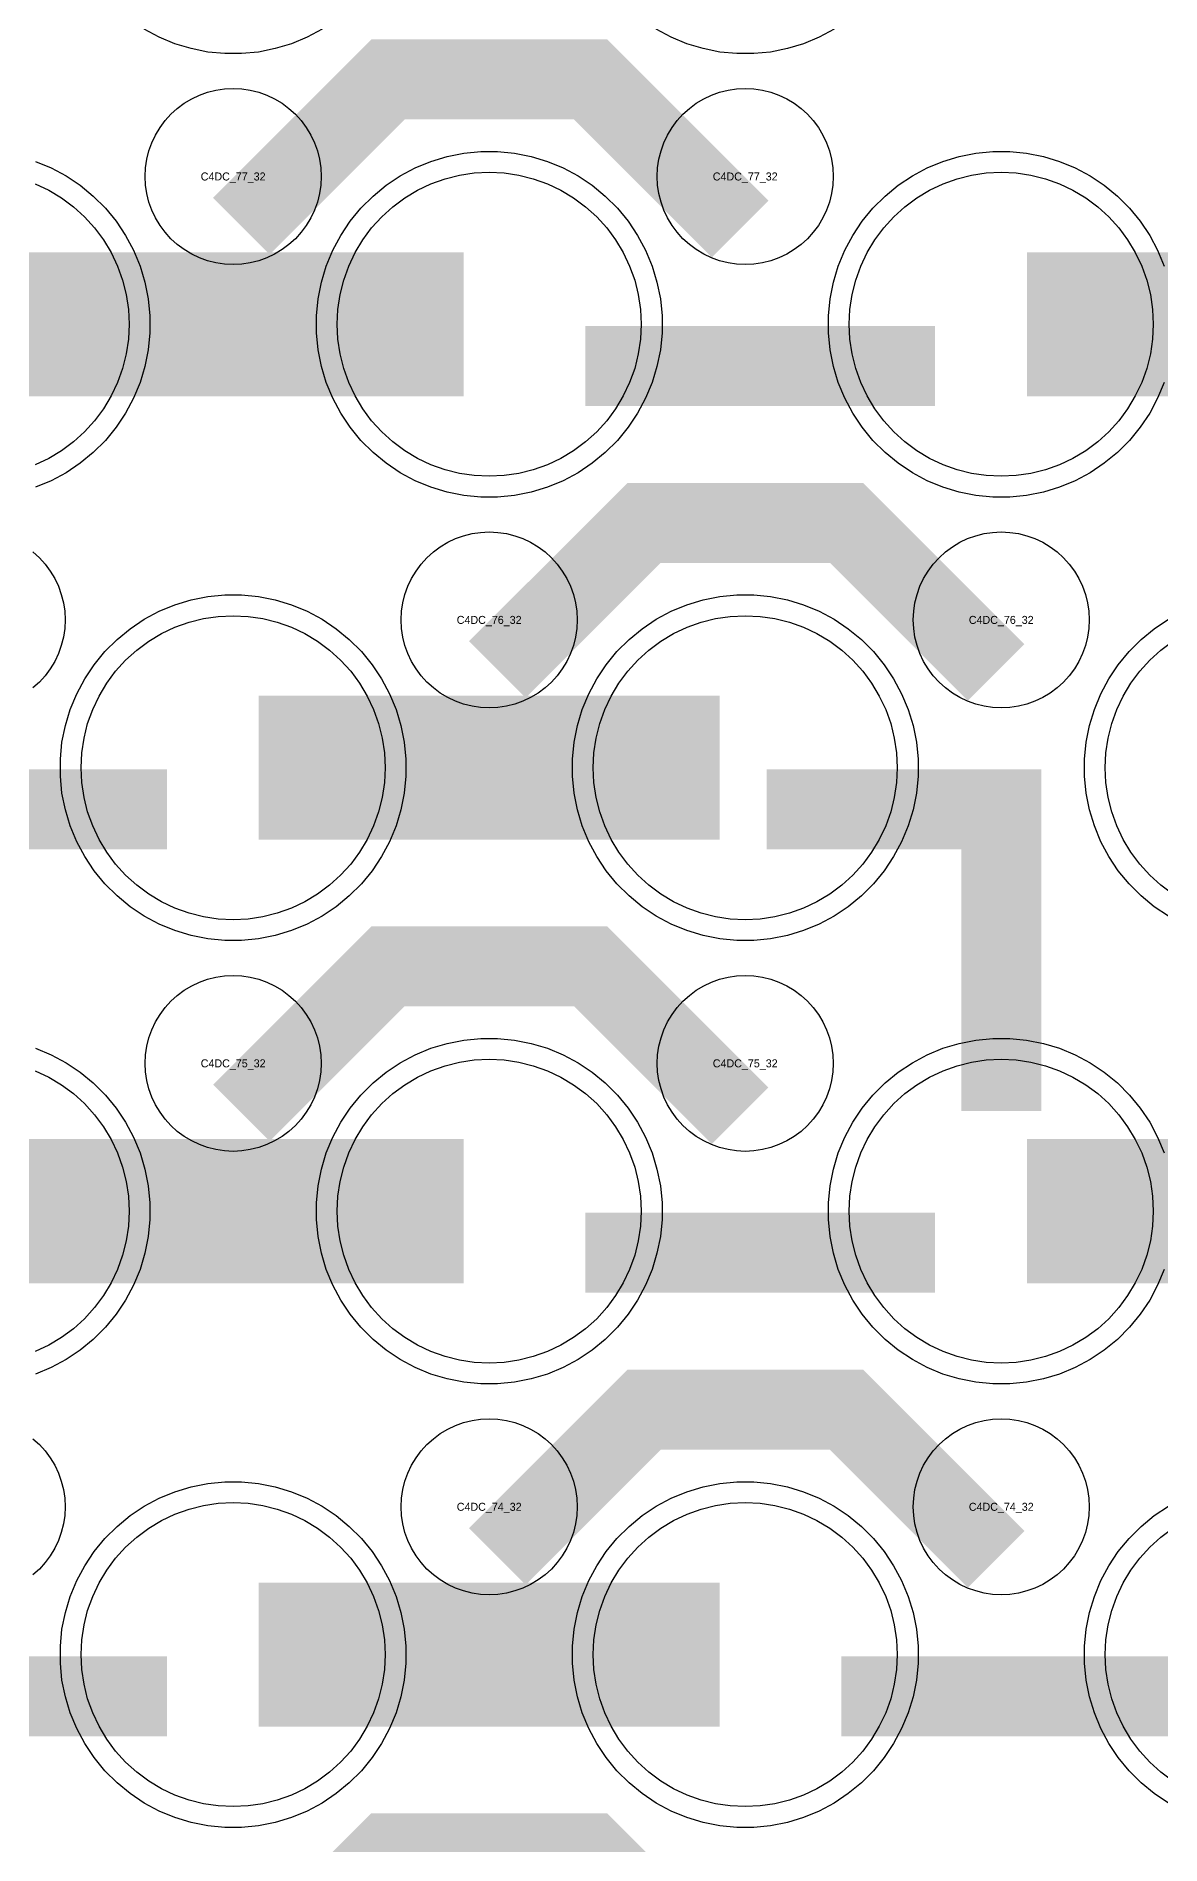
# Model space of a CAD drawing. Extents: x -11880 to 11880, y -14992 to 14992.
# Drawn here: x -1822 to -1470, y -4645 to -4080 of the extents above; entities that cross this region are included whole.
import ezdxf
from ezdxf.enums import TextEntityAlignment as Align

# ---------------------------------------------------------------- set-up
doc = ezdxf.new("R2010")
doc.units = 0
doc.header["$MEASUREMENT"] = 0
for name, color, linetype in [('GDS_775_DT_237', 138, 'CONTINUOUS'), ('RDL1_FS', 34, 'CONTINUOUS'), ('RDL_BS', 160, 'CONTINUOUS')]:
    doc.layers.add(name, color=color, linetype=linetype)

msp = doc.modelspace()

# ---------------------------------------------------------------- linework, layer by layer
at = {"layer": 'RDL1_FS'}
for points in [[(-1680, -4217.639), (-1684.657, -4217.41), (-1689.268, -4216.726), (-1693.791, -4215.594), (-1698.181, -4214.022), (-1702.395, -4212.03), (-1706.395, -4209.632), (-1710.14, -4206.854), (-1713.594, -4203.724), (-1716.724, -4200.27), (-1719.502, -4196.525), (-1721.9, -4192.525), (-1723.892, -4188.311), (-1725.464, -4183.921), (-1726.596, -4179.398), (-1727.28, -4174.787), (-1727.509, -4170.13), (-1727.28, -4165.473), (-1726.596, -4160.862), (-1725.464, -4156.339), (-1723.892, -4151.949), (-1721.9, -4147.735), (-1719.502, -4143.735), (-1716.724, -4139.99), (-1713.594, -4136.536), (-1710.14, -4133.406), (-1706.395, -4130.628), (-1702.395, -4128.23), (-1698.181, -4126.238), (-1693.791, -4124.666), (-1689.268, -4123.534), (-1684.657, -4122.85), (-1680, -4122.621), (-1675.343, -4122.85), (-1670.732, -4123.534), (-1666.209, -4124.666), (-1661.819, -4126.238), (-1657.605, -4128.23), (-1653.605, -4130.628), (-1649.86, -4133.406), (-1646.406, -4136.536), (-1643.276, -4139.99), (-1640.498, -4143.735), (-1638.1, -4147.735), (-1636.108, -4151.949), (-1634.536, -4156.339), (-1633.404, -4160.862), (-1632.72, -4165.473), (-1632.491, -4170.13), (-1632.72, -4174.787), (-1633.404, -4179.398), (-1634.536, -4183.921), (-1636.108, -4188.311), (-1638.1, -4192.525), (-1640.498, -4196.525), (-1643.276, -4200.27), (-1646.406, -4203.724), (-1649.86, -4206.854), (-1653.605, -4209.632), (-1657.605, -4212.03), (-1661.819, -4214.022), (-1666.209, -4215.594), (-1670.732, -4216.726), (-1675.343, -4217.41)], [(-1520, -4217.639), (-1524.657, -4217.41), (-1529.268, -4216.726), (-1533.791, -4215.594), (-1538.181, -4214.022), (-1542.395, -4212.03), (-1546.395, -4209.632), (-1550.14, -4206.854), (-1553.594, -4203.724), (-1556.724, -4200.27), (-1559.502, -4196.525), (-1561.9, -4192.525), (-1563.892, -4188.311), (-1565.464, -4183.921), (-1566.596, -4179.398), (-1567.28, -4174.787), (-1567.509, -4170.13), (-1567.28, -4165.473), (-1566.596, -4160.862), (-1565.464, -4156.339), (-1563.892, -4151.949), (-1561.9, -4147.735), (-1559.502, -4143.735), (-1556.724, -4139.99), (-1553.594, -4136.536), (-1550.14, -4133.406), (-1546.395, -4130.628), (-1542.395, -4128.23), (-1538.181, -4126.238), (-1533.791, -4124.666), (-1529.268, -4123.534), (-1524.657, -4122.85), (-1520, -4122.621), (-1515.343, -4122.85), (-1510.732, -4123.534), (-1506.209, -4124.666), (-1501.819, -4126.238), (-1497.605, -4128.23), (-1493.605, -4130.628), (-1489.86, -4133.406), (-1486.406, -4136.536), (-1483.276, -4139.99), (-1480.498, -4143.735), (-1478.1, -4147.735), (-1476.108, -4151.949), (-1474.536, -4156.339), (-1473.404, -4160.862), (-1472.72, -4165.473), (-1472.491, -4170.13), (-1472.72, -4174.787), (-1473.404, -4179.398), (-1474.536, -4183.921), (-1476.108, -4188.311), (-1478.1, -4192.525), (-1480.498, -4196.525), (-1483.276, -4200.27), (-1486.406, -4203.724), (-1489.86, -4206.854), (-1493.605, -4209.632), (-1497.605, -4212.03), (-1501.819, -4214.022), (-1506.209, -4215.594), (-1510.732, -4216.726), (-1515.343, -4217.41)], [(-1760, -4633.334), (-1764.657, -4633.105), (-1769.268, -4632.421), (-1773.791, -4631.289), (-1778.181, -4629.717), (-1782.395, -4627.725), (-1786.395, -4625.327), (-1790.14, -4622.549), (-1793.594, -4619.419), (-1796.724, -4615.965), (-1799.502, -4612.22), (-1801.9, -4608.22), (-1803.892, -4604.006), (-1805.464, -4599.616), (-1806.596, -4595.093), (-1807.28, -4590.482), (-1807.509, -4585.825), (-1807.28, -4581.168), (-1806.596, -4576.557), (-1805.464, -4572.034), (-1803.892, -4567.644), (-1801.9, -4563.43), (-1799.502, -4559.43), (-1796.724, -4555.685), (-1793.594, -4552.231), (-1790.14, -4549.101), (-1786.395, -4546.323), (-1782.395, -4543.925), (-1778.181, -4541.933), (-1773.791, -4540.361), (-1769.268, -4539.229), (-1764.657, -4538.545), (-1760, -4538.316), (-1755.343, -4538.545), (-1750.732, -4539.229), (-1746.209, -4540.361), (-1741.819, -4541.933), (-1737.605, -4543.925), (-1733.605, -4546.323), (-1729.86, -4549.101), (-1726.406, -4552.231), (-1723.276, -4555.685), (-1720.498, -4559.43), (-1718.1, -4563.43), (-1716.108, -4567.644), (-1714.536, -4572.034), (-1713.404, -4576.557), (-1712.72, -4581.168), (-1712.491, -4585.825), (-1712.72, -4590.482), (-1713.404, -4595.093), (-1714.536, -4599.616), (-1716.108, -4604.006), (-1718.1, -4608.22), (-1720.498, -4612.22), (-1723.276, -4615.965), (-1726.406, -4619.419), (-1729.86, -4622.549), (-1733.605, -4625.327), (-1737.605, -4627.725), (-1741.819, -4629.717), (-1746.209, -4631.289), (-1750.732, -4632.421), (-1755.343, -4633.105)], [(-1600, -4633.334), (-1604.657, -4633.105), (-1609.268, -4632.421), (-1613.791, -4631.289), (-1618.181, -4629.717), (-1622.395, -4627.725), (-1626.395, -4625.327), (-1630.14, -4622.549), (-1633.594, -4619.419), (-1636.724, -4615.965), (-1639.502, -4612.22), (-1641.9, -4608.22), (-1643.892, -4604.006), (-1645.464, -4599.616), (-1646.596, -4595.093), (-1647.28, -4590.482), (-1647.509, -4585.825), (-1647.28, -4581.168), (-1646.596, -4576.557), (-1645.464, -4572.034), (-1643.892, -4567.644), (-1641.9, -4563.43), (-1639.502, -4559.43), (-1636.724, -4555.685), (-1633.594, -4552.231), (-1630.14, -4549.101), (-1626.395, -4546.323), (-1622.395, -4543.925), (-1618.181, -4541.933), (-1613.791, -4540.361), (-1609.268, -4539.229), (-1604.657, -4538.545), (-1600, -4538.316), (-1595.343, -4538.545), (-1590.732, -4539.229), (-1586.209, -4540.361), (-1581.819, -4541.933), (-1577.605, -4543.925), (-1573.605, -4546.323), (-1569.86, -4549.101), (-1566.406, -4552.231), (-1563.276, -4555.685), (-1560.498, -4559.43), (-1558.1, -4563.43), (-1556.108, -4567.644), (-1554.536, -4572.034), (-1553.404, -4576.557), (-1552.72, -4581.168), (-1552.491, -4585.825), (-1552.72, -4590.482), (-1553.404, -4595.093), (-1554.536, -4599.616), (-1556.108, -4604.006), (-1558.1, -4608.22), (-1560.498, -4612.22), (-1563.276, -4615.965), (-1566.406, -4619.419), (-1569.86, -4622.549), (-1573.605, -4625.327), (-1577.605, -4627.725), (-1581.819, -4629.717), (-1586.209, -4631.289), (-1590.732, -4632.421), (-1595.343, -4633.105)]]:
    msp.add_lwpolyline(points, close=True, dxfattribs=at)
for points in [[(-1821.819, -4126.238), (-1817.605, -4128.23), (-1813.605, -4130.628), (-1809.86, -4133.406), (-1806.406, -4136.536), (-1803.276, -4139.99), (-1800.498, -4143.735), (-1798.1, -4147.735), (-1796.108, -4151.949), (-1794.536, -4156.339), (-1793.404, -4160.862), (-1792.72, -4165.473), (-1792.491, -4170.13), (-1792.72, -4174.787), (-1793.404, -4179.398), (-1794.536, -4183.921), (-1796.108, -4188.311), (-1798.1, -4192.525), (-1800.498, -4196.525), (-1803.276, -4200.27), (-1806.406, -4203.724), (-1809.86, -4206.854), (-1813.605, -4209.632), (-1817.605, -4212.03), (-1821.819, -4214.022)], [(-1466.395, -4348.197), (-1470.14, -4345.419), (-1473.594, -4342.289), (-1476.724, -4338.835), (-1479.502, -4335.09), (-1481.9, -4331.09), (-1483.892, -4326.876), (-1485.464, -4322.486), (-1486.596, -4317.963), (-1487.28, -4313.352), (-1487.509, -4308.695), (-1487.28, -4304.038), (-1486.596, -4299.427), (-1485.464, -4294.904), (-1483.892, -4290.514), (-1481.9, -4286.3), (-1479.502, -4282.3), (-1476.724, -4278.555), (-1473.594, -4275.101), (-1470.14, -4271.971), (-1466.395, -4269.193)], [(-1466.395, -4625.327), (-1470.14, -4622.549), (-1473.594, -4619.419), (-1476.724, -4615.965), (-1479.502, -4612.22), (-1481.9, -4608.22), (-1483.892, -4604.006), (-1485.464, -4599.616), (-1486.596, -4595.093), (-1487.28, -4590.482), (-1487.509, -4585.825), (-1487.28, -4581.168), (-1486.596, -4576.557), (-1485.464, -4572.034), (-1483.892, -4567.644), (-1481.9, -4563.43), (-1479.502, -4559.43), (-1476.724, -4555.685), (-1473.594, -4552.231), (-1470.14, -4549.101), (-1466.395, -4546.323)]]:
    msp.add_lwpolyline(points, dxfattribs=at)
for points in [[(-1831.998, -4170.13, 45, 45, 0), (-1759.998, -4170.13, 45, 45, 0)], [(-1759.998, -4170.13, 45, 45, 0), (-1687.998, -4170.13, 45, 45, 0)], [(-1511.998, -4170.13, 45, 45, 0), (-1439.998, -4170.13, 45, 45, 0)], [(-1751.998, -4585.825, 45, 45, 0), (-1679.998, -4585.825, 45, 45, 0)], [(-1679.998, -4585.825, 45, 45, 0), (-1607.998, -4585.825, 45, 45, 0)]]:
    msp.add_lwpolyline(points, format="xyseb", dxfattribs=at)
at = {"layer": 'RDL1_FS', "color": 240, "true_color": 0xed1f24}
for points in [[(-1760, -4356.204), (-1764.657, -4355.975), (-1769.268, -4355.291), (-1773.791, -4354.159), (-1778.181, -4352.587), (-1782.395, -4350.595), (-1786.395, -4348.197), (-1790.14, -4345.419), (-1793.594, -4342.289), (-1796.724, -4338.835), (-1799.502, -4335.09), (-1801.9, -4331.09), (-1803.892, -4326.876), (-1805.464, -4322.486), (-1806.596, -4317.963), (-1807.28, -4313.352), (-1807.509, -4308.695), (-1807.28, -4304.038), (-1806.596, -4299.427), (-1805.464, -4294.904), (-1803.892, -4290.514), (-1801.9, -4286.3), (-1799.502, -4282.3), (-1796.724, -4278.555), (-1793.594, -4275.101), (-1790.14, -4271.971), (-1786.395, -4269.193), (-1782.395, -4266.795), (-1778.181, -4264.803), (-1773.791, -4263.231), (-1769.268, -4262.099), (-1764.657, -4261.415), (-1760, -4261.186), (-1755.343, -4261.415), (-1750.732, -4262.099), (-1746.209, -4263.231), (-1741.819, -4264.803), (-1737.605, -4266.795), (-1733.605, -4269.193), (-1729.86, -4271.971), (-1726.406, -4275.101), (-1723.276, -4278.555), (-1720.498, -4282.3), (-1718.1, -4286.3), (-1716.108, -4290.514), (-1714.536, -4294.904), (-1713.404, -4299.427), (-1712.72, -4304.038), (-1712.491, -4308.695), (-1712.72, -4313.352), (-1713.404, -4317.963), (-1714.536, -4322.486), (-1716.108, -4326.876), (-1718.1, -4331.09), (-1720.498, -4335.09), (-1723.276, -4338.835), (-1726.406, -4342.289), (-1729.86, -4345.419), (-1733.605, -4348.197), (-1737.605, -4350.595), (-1741.819, -4352.587), (-1746.209, -4354.159), (-1750.732, -4355.291), (-1755.343, -4355.975)], [(-1600, -4356.204), (-1604.657, -4355.975), (-1609.268, -4355.291), (-1613.791, -4354.159), (-1618.181, -4352.587), (-1622.395, -4350.595), (-1626.395, -4348.197), (-1630.14, -4345.419), (-1633.594, -4342.289), (-1636.724, -4338.835), (-1639.502, -4335.09), (-1641.9, -4331.09), (-1643.892, -4326.876), (-1645.464, -4322.486), (-1646.596, -4317.963), (-1647.28, -4313.352), (-1647.509, -4308.695), (-1647.28, -4304.038), (-1646.596, -4299.427), (-1645.464, -4294.904), (-1643.892, -4290.514), (-1641.9, -4286.3), (-1639.502, -4282.3), (-1636.724, -4278.555), (-1633.594, -4275.101), (-1630.14, -4271.971), (-1626.395, -4269.193), (-1622.395, -4266.795), (-1618.181, -4264.803), (-1613.791, -4263.231), (-1609.268, -4262.099), (-1604.657, -4261.415), (-1600, -4261.186), (-1595.343, -4261.415), (-1590.732, -4262.099), (-1586.209, -4263.231), (-1581.819, -4264.803), (-1577.605, -4266.795), (-1573.605, -4269.193), (-1569.86, -4271.971), (-1566.406, -4275.101), (-1563.276, -4278.555), (-1560.498, -4282.3), (-1558.1, -4286.3), (-1556.108, -4290.514), (-1554.536, -4294.904), (-1553.404, -4299.427), (-1552.72, -4304.038), (-1552.491, -4308.695), (-1552.72, -4313.352), (-1553.404, -4317.963), (-1554.536, -4322.486), (-1556.108, -4326.876), (-1558.1, -4331.09), (-1560.498, -4335.09), (-1563.276, -4338.835), (-1566.406, -4342.289), (-1569.86, -4345.419), (-1573.605, -4348.197), (-1577.605, -4350.595), (-1581.819, -4352.587), (-1586.209, -4354.159), (-1590.732, -4355.291), (-1595.343, -4355.975)], [(-1680, -4494.769), (-1684.657, -4494.54), (-1689.268, -4493.856), (-1693.791, -4492.724), (-1698.181, -4491.152), (-1702.395, -4489.16), (-1706.395, -4486.762), (-1710.14, -4483.984), (-1713.594, -4480.854), (-1716.724, -4477.4), (-1719.502, -4473.655), (-1721.9, -4469.655), (-1723.892, -4465.441), (-1725.464, -4461.051), (-1726.596, -4456.528), (-1727.28, -4451.917), (-1727.509, -4447.26), (-1727.28, -4442.603), (-1726.596, -4437.992), (-1725.464, -4433.469), (-1723.892, -4429.079), (-1721.9, -4424.865), (-1719.502, -4420.865), (-1716.724, -4417.12), (-1713.594, -4413.666), (-1710.14, -4410.536), (-1706.395, -4407.758), (-1702.395, -4405.36), (-1698.181, -4403.368), (-1693.791, -4401.796), (-1689.268, -4400.664), (-1684.657, -4399.98), (-1680, -4399.751), (-1675.343, -4399.98), (-1670.732, -4400.664), (-1666.209, -4401.796), (-1661.819, -4403.368), (-1657.605, -4405.36), (-1653.605, -4407.758), (-1649.86, -4410.536), (-1646.406, -4413.666), (-1643.276, -4417.12), (-1640.498, -4420.865), (-1638.1, -4424.865), (-1636.108, -4429.079), (-1634.536, -4433.469), (-1633.404, -4437.992), (-1632.72, -4442.603), (-1632.491, -4447.26), (-1632.72, -4451.917), (-1633.404, -4456.528), (-1634.536, -4461.051), (-1636.108, -4465.441), (-1638.1, -4469.655), (-1640.498, -4473.655), (-1643.276, -4477.4), (-1646.406, -4480.854), (-1649.86, -4483.984), (-1653.605, -4486.762), (-1657.605, -4489.16), (-1661.819, -4491.152), (-1666.209, -4492.724), (-1670.732, -4493.856), (-1675.343, -4494.54)], [(-1520, -4494.769), (-1524.657, -4494.54), (-1529.268, -4493.856), (-1533.791, -4492.724), (-1538.181, -4491.152), (-1542.395, -4489.16), (-1546.395, -4486.762), (-1550.14, -4483.984), (-1553.594, -4480.854), (-1556.724, -4477.4), (-1559.502, -4473.655), (-1561.9, -4469.655), (-1563.892, -4465.441), (-1565.464, -4461.051), (-1566.596, -4456.528), (-1567.28, -4451.917), (-1567.509, -4447.26), (-1567.28, -4442.603), (-1566.596, -4437.992), (-1565.464, -4433.469), (-1563.892, -4429.079), (-1561.9, -4424.865), (-1559.502, -4420.865), (-1556.724, -4417.12), (-1553.594, -4413.666), (-1550.14, -4410.536), (-1546.395, -4407.758), (-1542.395, -4405.36), (-1538.181, -4403.368), (-1533.791, -4401.796), (-1529.268, -4400.664), (-1524.657, -4399.98), (-1520, -4399.751), (-1515.343, -4399.98), (-1510.732, -4400.664), (-1506.209, -4401.796), (-1501.819, -4403.368), (-1497.605, -4405.36), (-1493.605, -4407.758), (-1489.86, -4410.536), (-1486.406, -4413.666), (-1483.276, -4417.12), (-1480.498, -4420.865), (-1478.1, -4424.865), (-1476.108, -4429.079), (-1474.536, -4433.469), (-1473.404, -4437.992), (-1472.72, -4442.603), (-1472.491, -4447.26), (-1472.72, -4451.917), (-1473.404, -4456.528), (-1474.536, -4461.051), (-1476.108, -4465.441), (-1478.1, -4469.655), (-1480.498, -4473.655), (-1483.276, -4477.4), (-1486.406, -4480.854), (-1489.86, -4483.984), (-1493.605, -4486.762), (-1497.605, -4489.16), (-1501.819, -4491.152), (-1506.209, -4492.724), (-1510.732, -4493.856), (-1515.343, -4494.54)]]:
    msp.add_lwpolyline(points, close=True, dxfattribs=at)
for points in [[(-1751.998, -4308.695, 45, 45, 0), (-1679.998, -4308.695, 45, 45, 0)], [(-1679.998, -4308.695, 45, 45, 0), (-1607.998, -4308.695, 45, 45, 0)], [(-1831.998, -4447.26, 45, 45, 0), (-1759.998, -4447.26, 45, 45, 0)], [(-1759.998, -4447.26, 45, 45, 0), (-1687.998, -4447.26, 45, 45, 0)], [(-1511.998, -4447.26, 45, 45, 0), (-1439.998, -4447.26, 45, 45, 0)]]:
    msp.add_lwpolyline(points, format="xyseb", dxfattribs=at)
msp.add_lwpolyline([(-1821.819, -4403.368), (-1817.605, -4405.36), (-1813.605, -4407.758), (-1809.86, -4410.536), (-1806.406, -4413.666), (-1803.276, -4417.12), (-1800.498, -4420.865), (-1798.1, -4424.865), (-1796.108, -4429.079), (-1794.536, -4433.469), (-1793.404, -4437.992), (-1792.72, -4442.603), (-1792.491, -4447.26), (-1792.72, -4451.917), (-1793.404, -4456.528), (-1794.536, -4461.051), (-1796.108, -4465.441), (-1798.1, -4469.655), (-1800.498, -4473.655), (-1803.276, -4477.4), (-1806.406, -4480.854), (-1809.86, -4483.984), (-1813.605, -4486.762), (-1817.605, -4489.16), (-1821.819, -4491.152)], dxfattribs=at)
at = {"layer": 'RDL_BS'}
for points in [[(-1732.223, -4077.948), (-1736.885, -4080.44), (-1741.795, -4082.471), (-1746.835, -4084.002), (-1752.062, -4085.048), (-1757.356, -4085.565), (-1762.644, -4085.565), (-1767.938, -4085.048), (-1773.165, -4084.002), (-1778.205, -4082.471), (-1783.115, -4080.44), (-1787.777, -4077.948)], [(-1572.223, -4077.948), (-1576.885, -4080.44), (-1581.795, -4082.471), (-1586.835, -4084.002), (-1592.062, -4085.048), (-1597.356, -4085.565), (-1602.644, -4085.565), (-1607.938, -4085.048), (-1613.165, -4084.002), (-1618.205, -4082.471), (-1623.115, -4080.44), (-1627.777, -4077.948)], [(-1821.795, -4119.224), (-1816.885, -4121.255), (-1812.223, -4123.747), (-1807.809, -4126.694), (-1803.708, -4130.056), (-1799.926, -4133.838), (-1796.564, -4137.939), (-1793.617, -4142.353), (-1791.125, -4147.015), (-1789.094, -4151.925), (-1787.563, -4156.965), (-1786.517, -4162.192), (-1786, -4167.486), (-1786, -4172.774), (-1786.517, -4178.068), (-1787.563, -4183.295), (-1789.094, -4188.335), (-1791.125, -4193.245), (-1793.617, -4197.907), (-1796.564, -4202.321), (-1799.926, -4206.422), (-1803.708, -4210.204), (-1807.809, -4213.566), (-1812.223, -4216.513), (-1816.885, -4219.005), (-1821.795, -4221.036)], [(-1469.094, -4188.335), (-1471.125, -4193.245), (-1473.617, -4197.907), (-1476.564, -4202.321), (-1479.926, -4206.422), (-1483.708, -4210.204), (-1487.809, -4213.566), (-1492.223, -4216.513), (-1496.885, -4219.005), (-1501.795, -4221.036), (-1506.835, -4222.567), (-1512.062, -4223.613), (-1517.356, -4224.13), (-1522.644, -4224.13), (-1527.938, -4223.613), (-1533.165, -4222.567), (-1538.205, -4221.036), (-1543.115, -4219.005), (-1547.777, -4216.513), (-1552.191, -4213.566), (-1556.292, -4210.204), (-1560.074, -4206.422), (-1563.436, -4202.321), (-1566.383, -4197.907), (-1568.875, -4193.245), (-1570.906, -4188.335), (-1572.437, -4183.295), (-1573.483, -4178.068), (-1574, -4172.774), (-1574, -4167.486), (-1573.483, -4162.192), (-1572.437, -4156.965), (-1570.906, -4151.925), (-1568.875, -4147.015), (-1566.383, -4142.353), (-1563.436, -4137.939), (-1560.074, -4133.838), (-1556.292, -4130.056), (-1552.191, -4126.694), (-1547.777, -4123.747), (-1543.115, -4121.255), (-1538.205, -4119.224), (-1533.165, -4117.693), (-1527.938, -4116.647), (-1522.644, -4116.13), (-1517.356, -4116.13), (-1512.062, -4116.647), (-1506.835, -4117.693), (-1501.795, -4119.224), (-1496.885, -4121.255), (-1492.223, -4123.747), (-1487.809, -4126.694), (-1483.708, -4130.056), (-1479.926, -4133.838), (-1476.564, -4137.939), (-1473.617, -4142.353), (-1471.125, -4147.015), (-1469.094, -4151.925)], [(-1822.557, -4241.253), (-1820.558, -4243.065), (-1818.746, -4245.064), (-1817.143, -4247.227), (-1815.75, -4249.551), (-1814.598, -4251.988), (-1813.691, -4254.523), (-1813.034, -4257.142), (-1812.638, -4259.814), (-1812.506, -4262.507), (-1812.638, -4265.2), (-1813.034, -4267.872), (-1813.691, -4270.491), (-1814.598, -4273.026), (-1815.75, -4275.463), (-1817.143, -4277.787), (-1818.746, -4279.95), (-1820.558, -4281.949), (-1822.557, -4283.761)], [(-1467.777, -4355.078), (-1472.191, -4352.131), (-1476.292, -4348.769), (-1480.074, -4344.987), (-1483.436, -4340.886), (-1486.383, -4336.472), (-1488.875, -4331.81), (-1490.906, -4326.9), (-1492.437, -4321.86), (-1493.483, -4316.633), (-1494, -4311.339), (-1494, -4306.051), (-1493.483, -4300.757), (-1492.437, -4295.53), (-1490.906, -4290.49), (-1488.875, -4285.58), (-1486.383, -4280.918), (-1483.436, -4276.504), (-1480.074, -4272.403), (-1476.292, -4268.621), (-1472.191, -4265.259), (-1467.777, -4262.312)], [(-1822.557, -4518.383), (-1820.558, -4520.195), (-1818.746, -4522.194), (-1817.143, -4524.357), (-1815.75, -4526.681), (-1814.598, -4529.118), (-1813.691, -4531.653), (-1813.034, -4534.272), (-1812.638, -4536.944), (-1812.506, -4539.637), (-1812.638, -4542.33), (-1813.034, -4545.002), (-1813.691, -4547.621), (-1814.598, -4550.156), (-1815.75, -4552.593), (-1817.143, -4554.917), (-1818.746, -4557.08), (-1820.558, -4559.079), (-1822.557, -4560.891)], [(-1467.777, -4632.208), (-1472.191, -4629.261), (-1476.292, -4625.899), (-1480.074, -4622.117), (-1483.436, -4618.016), (-1486.383, -4613.602), (-1488.875, -4608.94), (-1490.906, -4604.03), (-1492.437, -4598.99), (-1493.483, -4593.763), (-1494, -4588.469), (-1494, -4583.181), (-1493.483, -4577.887), (-1492.437, -4572.66), (-1490.906, -4567.62), (-1488.875, -4562.71), (-1486.383, -4558.048), (-1483.436, -4553.634), (-1480.074, -4549.533), (-1476.292, -4545.751), (-1472.191, -4542.389), (-1467.777, -4539.442)]]:
    msp.add_lwpolyline(points, dxfattribs=at)
for points in [[(-1757.438, -4139.444, 25, 25, 0), (-1711.623, -4093.629, 25, 25, 0), (-1678.07, -4093.629, 25, 25, 0)], [(-1601.599, -4140.343, 25, 25, 0), (-1648.313, -4093.629, 25, 25, 0), (-1678.071, -4093.629, 25, 25, 0)], [(-1649.984, -4183.143, 25, 25, 0), (-1540.719, -4183.143, 25, 25, 0)], [(-1677.438, -4278.009, 25, 25, 0), (-1631.623, -4232.194, 25, 25, 0), (-1598.07, -4232.194, 25, 25, 0)], [(-1521.599, -4278.908, 25, 25, 0), (-1568.313, -4232.194, 25, 25, 0), (-1598.071, -4232.194, 25, 25, 0)], [(-1757.438, -4416.574, 25, 25, 0), (-1711.623, -4370.759, 25, 25, 0), (-1678.07, -4370.759, 25, 25, 0)], [(-1601.599, -4417.473, 25, 25, 0), (-1648.313, -4370.759, 25, 25, 0), (-1678.071, -4370.759, 25, 25, 0)], [(-1677.438, -4555.139, 25, 25, 0), (-1631.623, -4509.324, 25, 25, 0), (-1598.07, -4509.324, 25, 25, 0)], [(-1521.599, -4556.038, 25, 25, 0), (-1568.313, -4509.324, 25, 25, 0), (-1598.071, -4509.324, 25, 25, 0)], [(-1889.984, -4598.838, 25, 25, 0), (-1780.719, -4598.838, 25, 25, 0)], [(-1569.984, -4598.838, 25, 25, 0), (-1460.719, -4598.838, 25, 25, 0)], [(-1757.438, -4693.699, 25, 25, 0), (-1711.623, -4647.884, 25, 25, 0), (-1678.07, -4647.884, 25, 25, 0)], [(-1601.599, -4694.598, 25, 25, 0), (-1648.313, -4647.884, 25, 25, 0), (-1678.071, -4647.884, 25, 25, 0)]]:
    msp.add_lwpolyline(points, format="xyseb", dxfattribs=at)
for points in [[(-1760, -4151.436), (-1762.693, -4151.304), (-1765.365, -4150.908), (-1767.984, -4150.251), (-1770.519, -4149.344), (-1772.956, -4148.192), (-1775.28, -4146.799), (-1777.443, -4145.196), (-1779.442, -4143.384), (-1781.254, -4141.385), (-1782.857, -4139.222), (-1784.25, -4136.898), (-1785.402, -4134.461), (-1786.309, -4131.926), (-1786.966, -4129.307), (-1787.362, -4126.635), (-1787.494, -4123.942), (-1787.362, -4121.249), (-1786.966, -4118.577), (-1786.309, -4115.958), (-1785.402, -4113.423), (-1784.25, -4110.986), (-1782.857, -4108.662), (-1781.254, -4106.499), (-1779.442, -4104.5), (-1777.443, -4102.688), (-1775.28, -4101.085), (-1772.956, -4099.692), (-1770.519, -4098.54), (-1767.984, -4097.633), (-1765.365, -4096.976), (-1762.693, -4096.58), (-1760, -4096.448), (-1757.307, -4096.58), (-1754.635, -4096.976), (-1752.016, -4097.633), (-1749.481, -4098.54), (-1747.044, -4099.692), (-1744.72, -4101.085), (-1742.557, -4102.688), (-1740.558, -4104.5), (-1738.746, -4106.499), (-1737.143, -4108.662), (-1735.75, -4110.986), (-1734.598, -4113.423), (-1733.691, -4115.958), (-1733.034, -4118.577), (-1732.638, -4121.249), (-1732.506, -4123.942), (-1732.638, -4126.635), (-1733.034, -4129.307), (-1733.691, -4131.926), (-1734.598, -4134.461), (-1735.75, -4136.898), (-1737.143, -4139.222), (-1738.746, -4141.385), (-1740.558, -4143.384), (-1742.557, -4145.196), (-1744.72, -4146.799), (-1747.044, -4148.192), (-1749.481, -4149.344), (-1752.016, -4150.251), (-1754.635, -4150.908), (-1757.307, -4151.304)], [(-1600, -4151.436), (-1602.693, -4151.304), (-1605.365, -4150.908), (-1607.984, -4150.251), (-1610.519, -4149.344), (-1612.956, -4148.192), (-1615.28, -4146.799), (-1617.443, -4145.196), (-1619.442, -4143.384), (-1621.254, -4141.385), (-1622.857, -4139.222), (-1624.25, -4136.898), (-1625.402, -4134.461), (-1626.309, -4131.926), (-1626.966, -4129.307), (-1627.362, -4126.635), (-1627.494, -4123.942), (-1627.362, -4121.249), (-1626.966, -4118.577), (-1626.309, -4115.958), (-1625.402, -4113.423), (-1624.25, -4110.986), (-1622.857, -4108.662), (-1621.254, -4106.499), (-1619.442, -4104.5), (-1617.443, -4102.688), (-1615.28, -4101.085), (-1612.956, -4099.692), (-1610.519, -4098.54), (-1607.984, -4097.633), (-1605.365, -4096.976), (-1602.693, -4096.58), (-1600, -4096.448), (-1597.307, -4096.58), (-1594.635, -4096.976), (-1592.016, -4097.633), (-1589.481, -4098.54), (-1587.044, -4099.692), (-1584.72, -4101.085), (-1582.557, -4102.688), (-1580.558, -4104.5), (-1578.746, -4106.499), (-1577.143, -4108.662), (-1575.75, -4110.986), (-1574.598, -4113.423), (-1573.691, -4115.958), (-1573.034, -4118.577), (-1572.638, -4121.249), (-1572.506, -4123.942), (-1572.638, -4126.635), (-1573.034, -4129.307), (-1573.691, -4131.926), (-1574.598, -4134.461), (-1575.75, -4136.898), (-1577.143, -4139.222), (-1578.746, -4141.385), (-1580.558, -4143.384), (-1582.557, -4145.196), (-1584.72, -4146.799), (-1587.044, -4148.192), (-1589.481, -4149.344), (-1592.016, -4150.251), (-1594.635, -4150.908), (-1597.307, -4151.304)], [(-1682.644, -4224.13), (-1687.938, -4223.613), (-1693.165, -4222.567), (-1698.205, -4221.036), (-1703.115, -4219.005), (-1707.777, -4216.513), (-1712.191, -4213.566), (-1716.292, -4210.204), (-1720.074, -4206.422), (-1723.436, -4202.321), (-1726.383, -4197.907), (-1728.875, -4193.245), (-1730.906, -4188.335), (-1732.437, -4183.295), (-1733.483, -4178.068), (-1734, -4172.774), (-1734, -4167.486), (-1733.483, -4162.192), (-1732.437, -4156.965), (-1730.906, -4151.925), (-1728.875, -4147.015), (-1726.383, -4142.353), (-1723.436, -4137.939), (-1720.074, -4133.838), (-1716.292, -4130.056), (-1712.191, -4126.694), (-1707.777, -4123.747), (-1703.115, -4121.255), (-1698.205, -4119.224), (-1693.165, -4117.693), (-1687.938, -4116.647), (-1682.644, -4116.13), (-1677.356, -4116.13), (-1672.062, -4116.647), (-1666.835, -4117.693), (-1661.795, -4119.224), (-1656.885, -4121.255), (-1652.223, -4123.747), (-1647.809, -4126.694), (-1643.708, -4130.056), (-1639.926, -4133.838), (-1636.564, -4137.939), (-1633.617, -4142.353), (-1631.125, -4147.015), (-1629.094, -4151.925), (-1627.563, -4156.965), (-1626.517, -4162.192), (-1626, -4167.486), (-1626, -4172.774), (-1626.517, -4178.068), (-1627.563, -4183.295), (-1629.094, -4188.335), (-1631.125, -4193.245), (-1633.617, -4197.907), (-1636.564, -4202.321), (-1639.926, -4206.422), (-1643.708, -4210.204), (-1647.809, -4213.566), (-1652.223, -4216.513), (-1656.885, -4219.005), (-1661.795, -4221.036), (-1666.835, -4222.567), (-1672.062, -4223.613), (-1677.356, -4224.13)], [(-1680, -4290.001), (-1682.693, -4289.869), (-1685.365, -4289.473), (-1687.984, -4288.816), (-1690.519, -4287.909), (-1692.956, -4286.757), (-1695.28, -4285.364), (-1697.443, -4283.761), (-1699.442, -4281.949), (-1701.254, -4279.95), (-1702.857, -4277.787), (-1704.25, -4275.463), (-1705.402, -4273.026), (-1706.309, -4270.491), (-1706.966, -4267.872), (-1707.362, -4265.2), (-1707.494, -4262.507), (-1707.362, -4259.814), (-1706.966, -4257.142), (-1706.309, -4254.523), (-1705.402, -4251.988), (-1704.25, -4249.551), (-1702.857, -4247.227), (-1701.254, -4245.064), (-1699.442, -4243.065), (-1697.443, -4241.253), (-1695.28, -4239.65), (-1692.956, -4238.257), (-1690.519, -4237.105), (-1687.984, -4236.198), (-1685.365, -4235.541), (-1682.693, -4235.145), (-1680, -4235.013), (-1677.307, -4235.145), (-1674.635, -4235.541), (-1672.016, -4236.198), (-1669.481, -4237.105), (-1667.044, -4238.257), (-1664.72, -4239.65), (-1662.557, -4241.253), (-1660.558, -4243.065), (-1658.746, -4245.064), (-1657.143, -4247.227), (-1655.75, -4249.551), (-1654.598, -4251.988), (-1653.691, -4254.523), (-1653.034, -4257.142), (-1652.638, -4259.814), (-1652.506, -4262.507), (-1652.638, -4265.2), (-1653.034, -4267.872), (-1653.691, -4270.491), (-1654.598, -4273.026), (-1655.75, -4275.463), (-1657.143, -4277.787), (-1658.746, -4279.95), (-1660.558, -4281.949), (-1662.557, -4283.761), (-1664.72, -4285.364), (-1667.044, -4286.757), (-1669.481, -4287.909), (-1672.016, -4288.816), (-1674.635, -4289.473), (-1677.307, -4289.869)], [(-1520, -4290.001), (-1522.693, -4289.869), (-1525.365, -4289.473), (-1527.984, -4288.816), (-1530.519, -4287.909), (-1532.956, -4286.757), (-1535.28, -4285.364), (-1537.443, -4283.761), (-1539.442, -4281.949), (-1541.254, -4279.95), (-1542.857, -4277.787), (-1544.25, -4275.463), (-1545.402, -4273.026), (-1546.309, -4270.491), (-1546.966, -4267.872), (-1547.362, -4265.2), (-1547.494, -4262.507), (-1547.362, -4259.814), (-1546.966, -4257.142), (-1546.309, -4254.523), (-1545.402, -4251.988), (-1544.25, -4249.551), (-1542.857, -4247.227), (-1541.254, -4245.064), (-1539.442, -4243.065), (-1537.443, -4241.253), (-1535.28, -4239.65), (-1532.956, -4238.257), (-1530.519, -4237.105), (-1527.984, -4236.198), (-1525.365, -4235.541), (-1522.693, -4235.145), (-1520, -4235.013), (-1517.307, -4235.145), (-1514.635, -4235.541), (-1512.016, -4236.198), (-1509.481, -4237.105), (-1507.044, -4238.257), (-1504.72, -4239.65), (-1502.557, -4241.253), (-1500.558, -4243.065), (-1498.746, -4245.064), (-1497.143, -4247.227), (-1495.75, -4249.551), (-1494.598, -4251.988), (-1493.691, -4254.523), (-1493.034, -4257.142), (-1492.638, -4259.814), (-1492.506, -4262.507), (-1492.638, -4265.2), (-1493.034, -4267.872), (-1493.691, -4270.491), (-1494.598, -4273.026), (-1495.75, -4275.463), (-1497.143, -4277.787), (-1498.746, -4279.95), (-1500.558, -4281.949), (-1502.557, -4283.761), (-1504.72, -4285.364), (-1507.044, -4286.757), (-1509.481, -4287.909), (-1512.016, -4288.816), (-1514.635, -4289.473), (-1517.307, -4289.869)], [(-1760, -4428.566), (-1762.693, -4428.434), (-1765.365, -4428.038), (-1767.984, -4427.381), (-1770.519, -4426.474), (-1772.956, -4425.322), (-1775.28, -4423.929), (-1777.443, -4422.326), (-1779.442, -4420.514), (-1781.254, -4418.515), (-1782.857, -4416.352), (-1784.25, -4414.028), (-1785.402, -4411.591), (-1786.309, -4409.056), (-1786.966, -4406.437), (-1787.362, -4403.765), (-1787.494, -4401.072), (-1787.362, -4398.379), (-1786.966, -4395.707), (-1786.309, -4393.088), (-1785.402, -4390.553), (-1784.25, -4388.116), (-1782.857, -4385.792), (-1781.254, -4383.629), (-1779.442, -4381.63), (-1777.443, -4379.818), (-1775.28, -4378.215), (-1772.956, -4376.822), (-1770.519, -4375.67), (-1767.984, -4374.763), (-1765.365, -4374.106), (-1762.693, -4373.71), (-1760, -4373.578), (-1757.307, -4373.71), (-1754.635, -4374.106), (-1752.016, -4374.763), (-1749.481, -4375.67), (-1747.044, -4376.822), (-1744.72, -4378.215), (-1742.557, -4379.818), (-1740.558, -4381.63), (-1738.746, -4383.629), (-1737.143, -4385.792), (-1735.75, -4388.116), (-1734.598, -4390.553), (-1733.691, -4393.088), (-1733.034, -4395.707), (-1732.638, -4398.379), (-1732.506, -4401.072), (-1732.638, -4403.765), (-1733.034, -4406.437), (-1733.691, -4409.056), (-1734.598, -4411.591), (-1735.75, -4414.028), (-1737.143, -4416.352), (-1738.746, -4418.515), (-1740.558, -4420.514), (-1742.557, -4422.326), (-1744.72, -4423.929), (-1747.044, -4425.322), (-1749.481, -4426.474), (-1752.016, -4427.381), (-1754.635, -4428.038), (-1757.307, -4428.434)], [(-1600, -4428.566), (-1602.693, -4428.434), (-1605.365, -4428.038), (-1607.984, -4427.381), (-1610.519, -4426.474), (-1612.956, -4425.322), (-1615.28, -4423.929), (-1617.443, -4422.326), (-1619.442, -4420.514), (-1621.254, -4418.515), (-1622.857, -4416.352), (-1624.25, -4414.028), (-1625.402, -4411.591), (-1626.309, -4409.056), (-1626.966, -4406.437), (-1627.362, -4403.765), (-1627.494, -4401.072), (-1627.362, -4398.379), (-1626.966, -4395.707), (-1626.309, -4393.088), (-1625.402, -4390.553), (-1624.25, -4388.116), (-1622.857, -4385.792), (-1621.254, -4383.629), (-1619.442, -4381.63), (-1617.443, -4379.818), (-1615.28, -4378.215), (-1612.956, -4376.822), (-1610.519, -4375.67), (-1607.984, -4374.763), (-1605.365, -4374.106), (-1602.693, -4373.71), (-1600, -4373.578), (-1597.307, -4373.71), (-1594.635, -4374.106), (-1592.016, -4374.763), (-1589.481, -4375.67), (-1587.044, -4376.822), (-1584.72, -4378.215), (-1582.557, -4379.818), (-1580.558, -4381.63), (-1578.746, -4383.629), (-1577.143, -4385.792), (-1575.75, -4388.116), (-1574.598, -4390.553), (-1573.691, -4393.088), (-1573.034, -4395.707), (-1572.638, -4398.379), (-1572.506, -4401.072), (-1572.638, -4403.765), (-1573.034, -4406.437), (-1573.691, -4409.056), (-1574.598, -4411.591), (-1575.75, -4414.028), (-1577.143, -4416.352), (-1578.746, -4418.515), (-1580.558, -4420.514), (-1582.557, -4422.326), (-1584.72, -4423.929), (-1587.044, -4425.322), (-1589.481, -4426.474), (-1592.016, -4427.381), (-1594.635, -4428.038), (-1597.307, -4428.434)], [(-1680, -4567.131), (-1682.693, -4566.999), (-1685.365, -4566.603), (-1687.984, -4565.946), (-1690.519, -4565.039), (-1692.956, -4563.887), (-1695.28, -4562.494), (-1697.443, -4560.891), (-1699.442, -4559.079), (-1701.254, -4557.08), (-1702.857, -4554.917), (-1704.25, -4552.593), (-1705.402, -4550.156), (-1706.309, -4547.621), (-1706.966, -4545.002), (-1707.362, -4542.33), (-1707.494, -4539.637), (-1707.362, -4536.944), (-1706.966, -4534.272), (-1706.309, -4531.653), (-1705.402, -4529.118), (-1704.25, -4526.681), (-1702.857, -4524.357), (-1701.254, -4522.194), (-1699.442, -4520.195), (-1697.443, -4518.383), (-1695.28, -4516.78), (-1692.956, -4515.387), (-1690.519, -4514.235), (-1687.984, -4513.328), (-1685.365, -4512.671), (-1682.693, -4512.275), (-1680, -4512.143), (-1677.307, -4512.275), (-1674.635, -4512.671), (-1672.016, -4513.328), (-1669.481, -4514.235), (-1667.044, -4515.387), (-1664.72, -4516.78), (-1662.557, -4518.383), (-1660.558, -4520.195), (-1658.746, -4522.194), (-1657.143, -4524.357), (-1655.75, -4526.681), (-1654.598, -4529.118), (-1653.691, -4531.653), (-1653.034, -4534.272), (-1652.638, -4536.944), (-1652.506, -4539.637), (-1652.638, -4542.33), (-1653.034, -4545.002), (-1653.691, -4547.621), (-1654.598, -4550.156), (-1655.75, -4552.593), (-1657.143, -4554.917), (-1658.746, -4557.08), (-1660.558, -4559.079), (-1662.557, -4560.891), (-1664.72, -4562.494), (-1667.044, -4563.887), (-1669.481, -4565.039), (-1672.016, -4565.946), (-1674.635, -4566.603), (-1677.307, -4566.999)], [(-1520, -4567.131), (-1522.693, -4566.999), (-1525.365, -4566.603), (-1527.984, -4565.946), (-1530.519, -4565.039), (-1532.956, -4563.887), (-1535.28, -4562.494), (-1537.443, -4560.891), (-1539.442, -4559.079), (-1541.254, -4557.08), (-1542.857, -4554.917), (-1544.25, -4552.593), (-1545.402, -4550.156), (-1546.309, -4547.621), (-1546.966, -4545.002), (-1547.362, -4542.33), (-1547.494, -4539.637), (-1547.362, -4536.944), (-1546.966, -4534.272), (-1546.309, -4531.653), (-1545.402, -4529.118), (-1544.25, -4526.681), (-1542.857, -4524.357), (-1541.254, -4522.194), (-1539.442, -4520.195), (-1537.443, -4518.383), (-1535.28, -4516.78), (-1532.956, -4515.387), (-1530.519, -4514.235), (-1527.984, -4513.328), (-1525.365, -4512.671), (-1522.693, -4512.275), (-1520, -4512.143), (-1517.307, -4512.275), (-1514.635, -4512.671), (-1512.016, -4513.328), (-1509.481, -4514.235), (-1507.044, -4515.387), (-1504.72, -4516.78), (-1502.557, -4518.383), (-1500.558, -4520.195), (-1498.746, -4522.194), (-1497.143, -4524.357), (-1495.75, -4526.681), (-1494.598, -4529.118), (-1493.691, -4531.653), (-1493.034, -4534.272), (-1492.638, -4536.944), (-1492.506, -4539.637), (-1492.638, -4542.33), (-1493.034, -4545.002), (-1493.691, -4547.621), (-1494.598, -4550.156), (-1495.75, -4552.593), (-1497.143, -4554.917), (-1498.746, -4557.08), (-1500.558, -4559.079), (-1502.557, -4560.891), (-1504.72, -4562.494), (-1507.044, -4563.887), (-1509.481, -4565.039), (-1512.016, -4565.946), (-1514.635, -4566.603), (-1517.307, -4566.999)], [(-1762.644, -4639.825), (-1767.938, -4639.308), (-1773.165, -4638.262), (-1778.205, -4636.731), (-1783.115, -4634.7), (-1787.777, -4632.208), (-1792.191, -4629.261), (-1796.292, -4625.899), (-1800.074, -4622.117), (-1803.436, -4618.016), (-1806.383, -4613.602), (-1808.875, -4608.94), (-1810.906, -4604.03), (-1812.437, -4598.99), (-1813.483, -4593.763), (-1814, -4588.469), (-1814, -4583.181), (-1813.483, -4577.887), (-1812.437, -4572.66), (-1810.906, -4567.62), (-1808.875, -4562.71), (-1806.383, -4558.048), (-1803.436, -4553.634), (-1800.074, -4549.533), (-1796.292, -4545.751), (-1792.191, -4542.389), (-1787.777, -4539.442), (-1783.115, -4536.95), (-1778.205, -4534.919), (-1773.165, -4533.388), (-1767.938, -4532.342), (-1762.644, -4531.825), (-1757.356, -4531.825), (-1752.062, -4532.342), (-1746.835, -4533.388), (-1741.795, -4534.919), (-1736.885, -4536.95), (-1732.223, -4539.442), (-1727.809, -4542.389), (-1723.708, -4545.751), (-1719.926, -4549.533), (-1716.564, -4553.634), (-1713.617, -4558.048), (-1711.125, -4562.71), (-1709.094, -4567.62), (-1707.563, -4572.66), (-1706.517, -4577.887), (-1706, -4583.181), (-1706, -4588.469), (-1706.517, -4593.763), (-1707.563, -4598.99), (-1709.094, -4604.03), (-1711.125, -4608.94), (-1713.617, -4613.602), (-1716.564, -4618.016), (-1719.926, -4622.117), (-1723.708, -4625.899), (-1727.809, -4629.261), (-1732.223, -4632.208), (-1736.885, -4634.7), (-1741.795, -4636.731), (-1746.835, -4638.262), (-1752.062, -4639.308), (-1757.356, -4639.825)], [(-1602.644, -4639.825), (-1607.938, -4639.308), (-1613.165, -4638.262), (-1618.205, -4636.731), (-1623.115, -4634.7), (-1627.777, -4632.208), (-1632.191, -4629.261), (-1636.292, -4625.899), (-1640.074, -4622.117), (-1643.436, -4618.016), (-1646.383, -4613.602), (-1648.875, -4608.94), (-1650.906, -4604.03), (-1652.437, -4598.99), (-1653.483, -4593.763), (-1654, -4588.469), (-1654, -4583.181), (-1653.483, -4577.887), (-1652.437, -4572.66), (-1650.906, -4567.62), (-1648.875, -4562.71), (-1646.383, -4558.048), (-1643.436, -4553.634), (-1640.074, -4549.533), (-1636.292, -4545.751), (-1632.191, -4542.389), (-1627.777, -4539.442), (-1623.115, -4536.95), (-1618.205, -4534.919), (-1613.165, -4533.388), (-1607.938, -4532.342), (-1602.644, -4531.825), (-1597.356, -4531.825), (-1592.062, -4532.342), (-1586.835, -4533.388), (-1581.795, -4534.919), (-1576.885, -4536.95), (-1572.223, -4539.442), (-1567.809, -4542.389), (-1563.708, -4545.751), (-1559.926, -4549.533), (-1556.564, -4553.634), (-1553.617, -4558.048), (-1551.125, -4562.71), (-1549.094, -4567.62), (-1547.563, -4572.66), (-1546.517, -4577.887), (-1546, -4583.181), (-1546, -4588.469), (-1546.517, -4593.763), (-1547.563, -4598.99), (-1549.094, -4604.03), (-1551.125, -4608.94), (-1553.617, -4613.602), (-1556.564, -4618.016), (-1559.926, -4622.117), (-1563.708, -4625.899), (-1567.809, -4629.261), (-1572.223, -4632.208), (-1576.885, -4634.7), (-1581.795, -4636.731), (-1586.835, -4638.262), (-1592.062, -4639.308), (-1597.356, -4639.825)]]:
    msp.add_lwpolyline(points, close=True, dxfattribs=at)
at = {"layer": 'RDL_BS', "color": 240, "true_color": 0xed1f24}
for points in [[(-1762.644, -4362.695), (-1767.938, -4362.178), (-1773.165, -4361.132), (-1778.205, -4359.601), (-1783.115, -4357.57), (-1787.777, -4355.078), (-1792.191, -4352.131), (-1796.292, -4348.769), (-1800.074, -4344.987), (-1803.436, -4340.886), (-1806.383, -4336.472), (-1808.875, -4331.81), (-1810.906, -4326.9), (-1812.437, -4321.86), (-1813.483, -4316.633), (-1814, -4311.339), (-1814, -4306.051), (-1813.483, -4300.757), (-1812.437, -4295.53), (-1810.906, -4290.49), (-1808.875, -4285.58), (-1806.383, -4280.918), (-1803.436, -4276.504), (-1800.074, -4272.403), (-1796.292, -4268.621), (-1792.191, -4265.259), (-1787.777, -4262.312), (-1783.115, -4259.82), (-1778.205, -4257.789), (-1773.165, -4256.258), (-1767.938, -4255.212), (-1762.644, -4254.695), (-1757.356, -4254.695), (-1752.062, -4255.212), (-1746.835, -4256.258), (-1741.795, -4257.789), (-1736.885, -4259.82), (-1732.223, -4262.312), (-1727.809, -4265.259), (-1723.708, -4268.621), (-1719.926, -4272.403), (-1716.564, -4276.504), (-1713.617, -4280.918), (-1711.125, -4285.58), (-1709.094, -4290.49), (-1707.563, -4295.53), (-1706.517, -4300.757), (-1706, -4306.051), (-1706, -4311.339), (-1706.517, -4316.633), (-1707.563, -4321.86), (-1709.094, -4326.9), (-1711.125, -4331.81), (-1713.617, -4336.472), (-1716.564, -4340.886), (-1719.926, -4344.987), (-1723.708, -4348.769), (-1727.809, -4352.131), (-1732.223, -4355.078), (-1736.885, -4357.57), (-1741.795, -4359.601), (-1746.835, -4361.132), (-1752.062, -4362.178), (-1757.356, -4362.695)], [(-1602.644, -4362.695), (-1607.938, -4362.178), (-1613.165, -4361.132), (-1618.205, -4359.601), (-1623.115, -4357.57), (-1627.777, -4355.078), (-1632.191, -4352.131), (-1636.292, -4348.769), (-1640.074, -4344.987), (-1643.436, -4340.886), (-1646.383, -4336.472), (-1648.875, -4331.81), (-1650.906, -4326.9), (-1652.437, -4321.86), (-1653.483, -4316.633), (-1654, -4311.339), (-1654, -4306.051), (-1653.483, -4300.757), (-1652.437, -4295.53), (-1650.906, -4290.49), (-1648.875, -4285.58), (-1646.383, -4280.918), (-1643.436, -4276.504), (-1640.074, -4272.403), (-1636.292, -4268.621), (-1632.191, -4265.259), (-1627.777, -4262.312), (-1623.115, -4259.82), (-1618.205, -4257.789), (-1613.165, -4256.258), (-1607.938, -4255.212), (-1602.644, -4254.695), (-1597.356, -4254.695), (-1592.062, -4255.212), (-1586.835, -4256.258), (-1581.795, -4257.789), (-1576.885, -4259.82), (-1572.223, -4262.312), (-1567.809, -4265.259), (-1563.708, -4268.621), (-1559.926, -4272.403), (-1556.564, -4276.504), (-1553.617, -4280.918), (-1551.125, -4285.58), (-1549.094, -4290.49), (-1547.563, -4295.53), (-1546.517, -4300.757), (-1546, -4306.051), (-1546, -4311.339), (-1546.517, -4316.633), (-1547.563, -4321.86), (-1549.094, -4326.9), (-1551.125, -4331.81), (-1553.617, -4336.472), (-1556.564, -4340.886), (-1559.926, -4344.987), (-1563.708, -4348.769), (-1567.809, -4352.131), (-1572.223, -4355.078), (-1576.885, -4357.57), (-1581.795, -4359.601), (-1586.835, -4361.132), (-1592.062, -4362.178), (-1597.356, -4362.695)], [(-1682.644, -4501.26), (-1687.938, -4500.743), (-1693.165, -4499.697), (-1698.205, -4498.166), (-1703.115, -4496.135), (-1707.777, -4493.643), (-1712.191, -4490.696), (-1716.292, -4487.334), (-1720.074, -4483.552), (-1723.436, -4479.451), (-1726.383, -4475.037), (-1728.875, -4470.375), (-1730.906, -4465.465), (-1732.437, -4460.425), (-1733.483, -4455.198), (-1734, -4449.904), (-1734, -4444.616), (-1733.483, -4439.322), (-1732.437, -4434.095), (-1730.906, -4429.055), (-1728.875, -4424.145), (-1726.383, -4419.483), (-1723.436, -4415.069), (-1720.074, -4410.968), (-1716.292, -4407.186), (-1712.191, -4403.824), (-1707.777, -4400.877), (-1703.115, -4398.385), (-1698.205, -4396.354), (-1693.165, -4394.823), (-1687.938, -4393.777), (-1682.644, -4393.26), (-1677.356, -4393.26), (-1672.062, -4393.777), (-1666.835, -4394.823), (-1661.795, -4396.354), (-1656.885, -4398.385), (-1652.223, -4400.877), (-1647.809, -4403.824), (-1643.708, -4407.186), (-1639.926, -4410.968), (-1636.564, -4415.069), (-1633.617, -4419.483), (-1631.125, -4424.145), (-1629.094, -4429.055), (-1627.563, -4434.095), (-1626.517, -4439.322), (-1626, -4444.616), (-1626, -4449.904), (-1626.517, -4455.198), (-1627.563, -4460.425), (-1629.094, -4465.465), (-1631.125, -4470.375), (-1633.617, -4475.037), (-1636.564, -4479.451), (-1639.926, -4483.552), (-1643.708, -4487.334), (-1647.809, -4490.696), (-1652.223, -4493.643), (-1656.885, -4496.135), (-1661.795, -4498.166), (-1666.835, -4499.697), (-1672.062, -4500.743), (-1677.356, -4501.26)]]:
    msp.add_lwpolyline(points, close=True, dxfattribs=at)
for points in [[(-1520, -4415.985, 25, 25, 0), (-1520, -4309.208, 25, 25, 0)], [(-1889.984, -4321.708, 25, 25, 0), (-1780.719, -4321.708, 25, 25, 0)], [(-1507.5, -4321.708, 25, 25, 0), (-1593.333, -4321.708, 25, 25, 0)], [(-1547.056, -4321.708, 25, 25, 0), (-1588.26, -4321.708, 25, 25, 0)], [(-1520, -4339.677, 25, 25, 0), (-1520, -4385.297, 25, 25, 0)], [(-1649.984, -4460.273, 25, 25, 0), (-1540.719, -4460.273, 25, 25, 0)]]:
    msp.add_lwpolyline(points, format="xyseb", dxfattribs=at)
for points in [[(-1821.795, -4396.354), (-1816.885, -4398.385), (-1812.223, -4400.877), (-1807.809, -4403.824), (-1803.708, -4407.186), (-1799.926, -4410.968), (-1796.564, -4415.069), (-1793.617, -4419.483), (-1791.125, -4424.145), (-1789.094, -4429.055), (-1787.563, -4434.095), (-1786.517, -4439.322), (-1786, -4444.616), (-1786, -4449.904), (-1786.517, -4455.198), (-1787.563, -4460.425), (-1789.094, -4465.465), (-1791.125, -4470.375), (-1793.617, -4475.037), (-1796.564, -4479.451), (-1799.926, -4483.552), (-1803.708, -4487.334), (-1807.809, -4490.696), (-1812.223, -4493.643), (-1816.885, -4496.135), (-1821.795, -4498.166)], [(-1469.094, -4465.465), (-1471.125, -4470.375), (-1473.617, -4475.037), (-1476.564, -4479.451), (-1479.926, -4483.552), (-1483.708, -4487.334), (-1487.809, -4490.696), (-1492.223, -4493.643), (-1496.885, -4496.135), (-1501.795, -4498.166), (-1506.835, -4499.697), (-1512.062, -4500.743), (-1517.356, -4501.26), (-1522.644, -4501.26), (-1527.938, -4500.743), (-1533.165, -4499.697), (-1538.205, -4498.166), (-1543.115, -4496.135), (-1547.777, -4493.643), (-1552.191, -4490.696), (-1556.292, -4487.334), (-1560.074, -4483.552), (-1563.436, -4479.451), (-1566.383, -4475.037), (-1568.875, -4470.375), (-1570.906, -4465.465), (-1572.437, -4460.425), (-1573.483, -4455.198), (-1574, -4449.904), (-1574, -4444.616), (-1573.483, -4439.322), (-1572.437, -4434.095), (-1570.906, -4429.055), (-1568.875, -4424.145), (-1566.383, -4419.483), (-1563.436, -4415.069), (-1560.074, -4410.968), (-1556.292, -4407.186), (-1552.191, -4403.824), (-1547.777, -4400.877), (-1543.115, -4398.385), (-1538.205, -4396.354), (-1533.165, -4394.823), (-1527.938, -4393.777), (-1522.644, -4393.26), (-1517.356, -4393.26), (-1512.062, -4393.777), (-1506.835, -4394.823), (-1501.795, -4396.354), (-1496.885, -4398.385), (-1492.223, -4400.877), (-1487.809, -4403.824), (-1483.708, -4407.186), (-1479.926, -4410.968), (-1476.564, -4415.069), (-1473.617, -4419.483), (-1471.125, -4424.145), (-1469.094, -4429.055)]]:
    msp.add_lwpolyline(points, dxfattribs=at)

# ---------------------------------------------------------------- texts
at = {"layer": 'GDS_775_DT_237'}
for s, p in [('C4DC_77_32', (-1760, -4123.942)), ('C4DC_77_32', (-1760, -4123.942)), ('C4DC_77_32', (-1600, -4123.942)), ('C4DC_77_32', (-1600, -4123.942)), ('C4DC_76_32', (-1680, -4262.507)), ('C4DC_76_32', (-1680, -4262.507)), ('C4DC_76_32', (-1520, -4262.507)), ('C4DC_76_32', (-1520, -4262.507)), ('C4DC_75_32', (-1760, -4401.072)), ('C4DC_75_32', (-1760, -4401.072)), ('C4DC_75_32', (-1600, -4401.072)), ('C4DC_75_32', (-1600, -4401.072)), ('C4DC_74_32', (-1680, -4539.637)), ('C4DC_74_32', (-1680, -4539.637)), ('C4DC_74_32', (-1520, -4539.637)), ('C4DC_74_32', (-1520, -4539.637))]:
    msp.add_text(s, height=2.5, dxfattribs=at).set_placement(p, align=Align.MIDDLE_CENTER)

doc.saveas('drawing.dxf')
